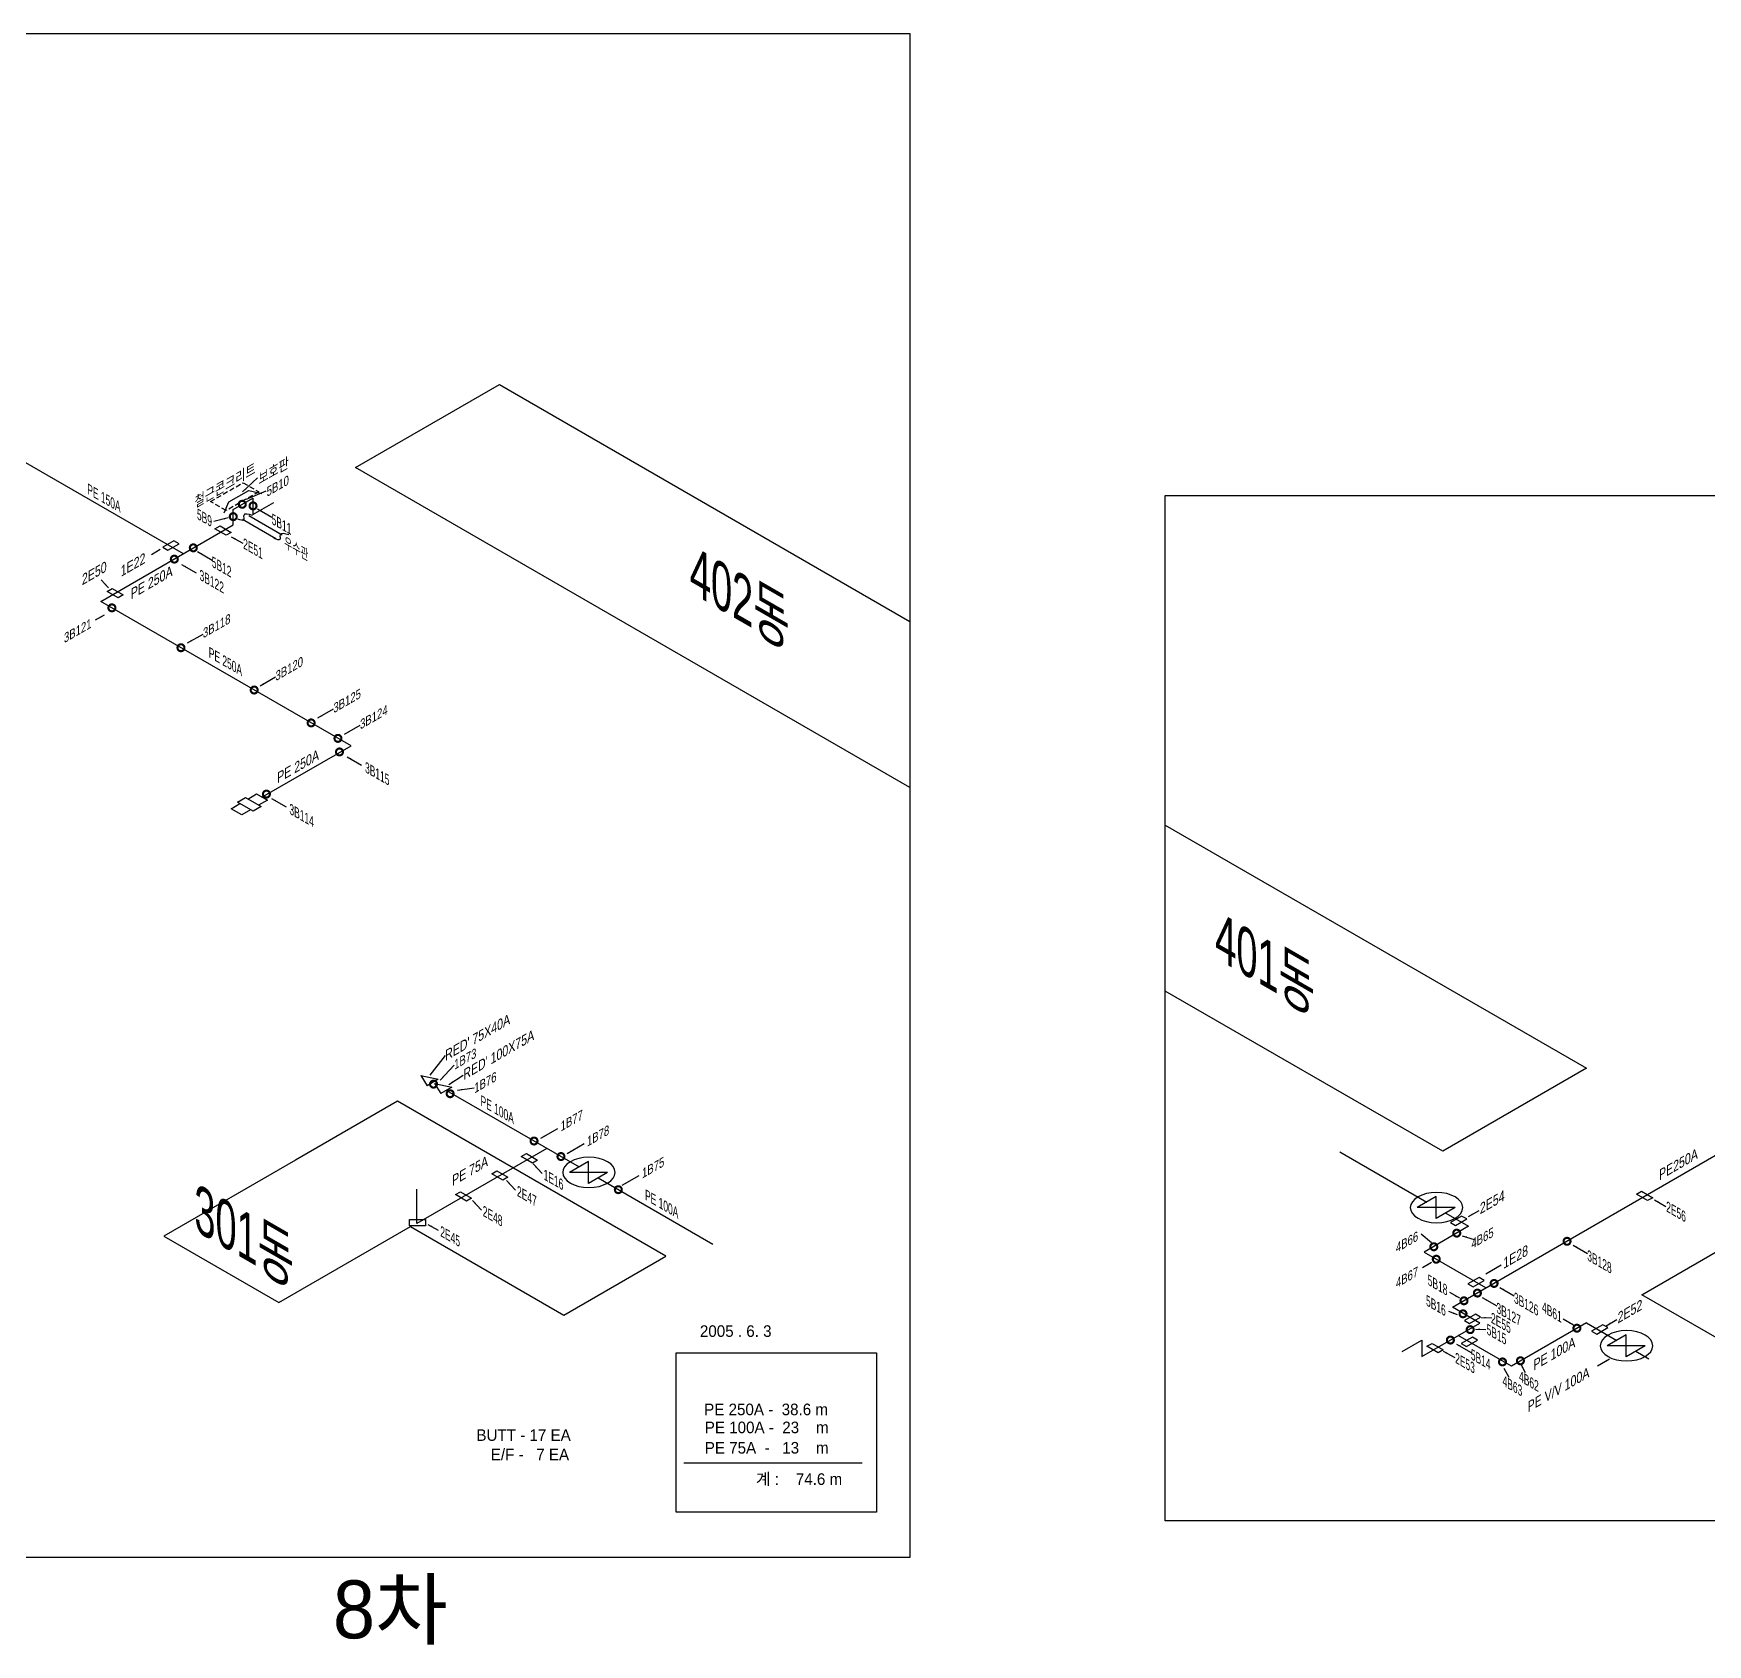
# Model space of a CAD drawing. Extents: x 207357 to 2790028, y 575219 to 1181204.
# Drawn here: x 1411058 to 1626401, y 642930 to 850183 of the extents above; entities that cross this region are included whole.
import ezdxf

# ---------------------------------------------------------------- set-up
doc = ezdxf.new("R2010")
doc.units = 0
doc.header["$LTSCALE"] = 100
doc.linetypes.add('HIDDEN', pattern=[9.525, 6.35, -3.175])
doc.layers.get('0').update_dxf_attribs({"linetype": 'CONTINUOUS'})
for name, color, linetype in [('2차ABF', 4, 'CONTINUOUS'), ('ABF', 4, 'CONTINUOUS'), ('EF', 6, 'CONTINUOUS'), ('GAS', 1, 'CONTINUOUS'), ('GTEXT', 2, 'CONTINUOUS'), ('지시선', 50, 'CONTINUOUS')]:
    doc.layers.add(name, color=color, linetype=linetype)
doc.styles.get("Standard").update_dxf_attribs({"font": 'Dotum.ttf'})
doc.dimstyles.get("Standard").update_dxf_attribs({"dimtxt": 0.18, "dimasz": 0.18, "dimexe": 0.18, "dimexo": 0.0625, "dimgap": 0.09, "dimtad": 0, "dimtih": 1, "dimtoh": 1, "dimdec": 4, "dimzin": 0, "dimdsep": 46, "dimtxsty": 'Standard', "dimcen": 0.09, "dimadec": 0, "dimazin": 0, "dimtfac": 1, "dimtdec": 4, "dimtofl": 0, "dimtmove": 0, "dimatfit": 3, "dimfxl": 0, "dimtolj": 1, "dimtzin": 0, "dimarcsym": 0})

# ---------------------------------------------------------------- blocks, each defined once
blk = doc.blocks.new('E')
at = {"layer": 'EF'}
for p, q in [((266, 588), (-1165, -238)), ((-508, -618), (924, 208)), ((924, 208), (266, 588)), ((-1165, -238), (-508, -618))]:
    blk.add_line(p, q, dxfattribs=at)

msp = doc.modelspace()

# ---------------------------------------------------------------- linework, layer by layer
for p, q in [((1452490, 794343), (1470998, 805028)), ((1470998, 805028), (1523782, 774553)), ((1523782, 753182), (1452490, 794343)), ((1556655, 748350), (1610839, 717067)), ((1592332, 706382), (1556655, 726980)), ((1610839, 717067), (1592332, 706382)), ((1457880, 712824), (1444753, 705245)), ((1492390, 692899), (1457880, 712824)), ((1444753, 705245), (1427827, 695473)), ((1617950, 687921), (1636457, 698606)), ((1442633, 686925), (1459559, 696697)), ((1459559, 696697), (1479263, 685321)), ((1427827, 695473), (1442633, 686925)), ((1479263, 685321), (1492390, 692899)), ((1668329, 658834), (1617950, 687921))]:
    msp.add_line(p, q)
at = {"layer": 'ABF', "const_width": 271}
for points in [[(1436310, 788027, -1), (1437202, 788027, -1)], [(1437471, 789617, -1), (1438362, 789617, -1)], [(1438856, 789407, -1), (1439748, 789407, -1)], [(1431175, 784012, -1), (1432066, 784012, -1)], [(1428730, 782560, -1), (1429622, 782560, -1)], [(1420697, 776292, -1), (1421589, 776292, -1)], [(1429583, 771162, -1), (1430474, 771162, -1)], [(1439004, 765723, -1), (1439895, 765723, -1)], [(1446332, 761492, -1), (1447224, 761492, -1)], [(1449779, 759502, -1), (1450670, 759502, -1)], [(1449973, 757755, -1), (1450865, 757755, -1)], [(1440580, 752332, -1), (1441471, 752332, -1)], [(1462072, 715021, -1), (1462963, 715021, -1)], [(1464211, 713786, -1), (1465102, 713786, -1)], [(1475002, 707704, -1), (1475893, 707704, -1)], [(1478466, 705704, -1), (1479357, 705704, -1)], [(1485845, 701444, -1), (1486736, 701444, -1)], [(1593702, 695853, -1), (1594593, 695853, -1)], [(1590748, 694098, -1), (1591640, 694098, -1)], [(1607887, 694803, -1), (1608778, 694803, -1)], [(1591060, 692498, -1), (1591951, 692498, -1)], [(1598499, 689383, -1), (1599391, 689383, -1)], [(1594628, 687148, -1), (1595520, 687148, -1)], [(1596352, 688143, -1), (1597243, 688143, -1)], [(1594507, 685478, -1), (1595398, 685478, -1)], [(1592879, 682098, -1), (1593770, 682098, -1)], [(1595425, 683438, -1), (1596316, 683438, -1)], [(1609152, 683624, -1), (1610043, 683624, -1)], [(1599582, 679288, -1), (1600473, 679288, -1)], [(1601890, 679432, -1), (1602782, 679432, -1)]]:
    msp.add_lwpolyline(points, format="xyb", close=True, dxfattribs=at)
at = {"layer": 'EF'}
msp.add_lwpolyline([(1459448, 697609), (1461489, 697609), (1461489, 696799), (1459448, 696799)], close=True, dxfattribs=at)
at = {"layer": 'GAS'}
for p, q in [((1430341, 783252), (1395650, 803281)), ((1436753, 788950), (1439274, 790405)), ((1439274, 790405), (1439274, 788295)), ((1436753, 786954), (1436753, 788950)), ((1439274, 788295), (1441993, 789865)), ((1419739, 777131), (1436753, 786954)), ((1451904, 758560), (1419739, 777131)), ((1440453, 751949), (1451904, 758560)), ((1464177, 714219), (1481244, 704365)), ((1593605, 686308), (1641835, 714210)), ((1477107, 706754), (1460356, 697083)), ((1579104, 706297), (1590282, 699843)), ((1483690, 702953), (1498430, 694443)), ((1460356, 697083), (1460356, 701517)), ((1592728, 698431), (1595671, 696731)), ((1595671, 696731), (1589941, 693423)), ((1589941, 693423), (1597839, 688864)), ((1597103, 684288), (1593605, 686308)), ((1589656, 679988), (1597103, 684288)), ((1601184, 678727), (1594328, 682686)), ((1610841, 684303), (1601184, 678727)), ((1610841, 684303), (1614724, 682061)), ((1587136, 680643), (1589656, 682098)), ((1589656, 682098), (1589656, 679988)), ((1617170, 680649), (1618869, 679668))]:
    msp.add_line(p, q, dxfattribs=at)
at = {"layer": 'GTEXT', "linetype": 'HIDDEN'}
for p, q in [((1433826, 789970), (1438018, 792390)), ((1440036, 791225), (1435844, 788805)), ((1438018, 792390), (1440036, 791225)), ((1435844, 788805), (1433826, 789970))]:
    msp.add_line(p, q, dxfattribs=at)
at = {"layer": 'GTEXT'}
for p, q in [((1436182, 789940), (1438771, 791395)), ((1438771, 791395), (1440451, 790985)), ((1435593, 788530), (1436182, 789940)), ((1438771, 788165), (1443049, 785695)), ((1437957, 787695), (1442235, 785225)), ((1437291, 751281), (1438326, 751878)), ((1438326, 751878), (1440333, 750719)), ((1438631, 751702), (1439755, 752352)), ((1439755, 752352), (1441150, 751546)), ((1441150, 751546), (1440025, 750897)), ((1436471, 750456), (1437595, 751105)), ((1437866, 749650), (1436471, 750456)), ((1439298, 750122), (1437291, 751281)), ((1438990, 750299), (1437866, 749650)), ((1440333, 750719), (1439298, 750122)), ((1460869, 716128), (1461710, 714824)), ((1460869, 716128), (1463128, 715643)), ((1463128, 715643), (1461710, 714824)), ((1462627, 715113), (1464886, 714628)), ((1462627, 715113), (1463468, 713809)), ((1464886, 714628), (1463468, 713809)), ((1482467, 705071), (1480020, 703659)), ((1482467, 702247), (1482467, 705071)), ((1484913, 703659), (1480020, 703659)), ((1484913, 703659), (1482467, 702247)), ((1591505, 700549), (1589059, 699137)), ((1591505, 697725), (1591505, 700549)), ((1593951, 699137), (1589059, 699137)), ((1593951, 699137), (1591505, 697725)), ((1615947, 682767), (1613501, 681355)), ((1615947, 679943), (1615947, 682767)), ((1618393, 681355), (1613501, 681355)), ((1618393, 681355), (1615947, 679943)), ((1494719, 666283), (1517659, 666283))]:
    msp.add_line(p, q, dxfattribs=at)
for points in [[(1523782, 850183), (1523782, 654110), (1391888, 654110), (1391888, 850183)], [(1752729, 658834), (1556655, 658834), (1556655, 790729), (1752729, 790729)], [(1493719, 680443), (1519500, 680443), (1519500, 659938), (1493719, 659938)]]:
    msp.add_lwpolyline(points, close=True, dxfattribs=at)
at = {"layer": 'GTEXT', "ltscale": 0.6, "extrusion": (0, 0, -1)}
for centre in [(1482508, 703664), (1591546, 699142), (1615988, 681360)]:
    msp.add_ellipse(centre, major_axis=(-3376, 0), ratio=0.5773503, dxfattribs=at)
at = {"layer": 'GTEXT'}
for points in [[(1439239, 788165), (1438096, 788165), (1438096, 787615), (1437360, 787710)], [(1443915, 785665), (1442772, 785665), (1442772, 785115), (1442036, 785210)]]:
    msp.add_spline(points, degree=3, dxfattribs=at)

# ---------------------------------------------------------------- block references
at = {"layer": 'GAS', "xscale": -1}
for p in [(1435331, 786245), (1421445, 778206), (1474735, 705492), (1470924, 703292), (1466256, 700597), (1618188, 700654), (1591239, 681088)]:
    msp.add_blockref('E', p, dxfattribs=at)
at = {"layer": 'GAS'}
for p in [(1428866, 784330), (1594508, 697469), (1596743, 689559), (1596284, 684854), (1612660, 683489), (1595885, 681874)]:
    msp.add_blockref('E', p, dxfattribs=at)

# ---------------------------------------------------------------- texts
at = {"layer": '2차ABF', "oblique": 30}
for s, p in [('5B10', (1441057, 790546)), ('3B118', (1432859, 772343)), ('3B121', (1414983, 771728)), ('3B120', (1442194, 766833)), ('3B125', (1449642, 762703)), ('3B124', (1453072, 760613)), ('1B73', (1465173, 716840)), ('1B76', (1467763, 713805)), ('1B77', (1478874, 708900)), ('1B78', (1482260, 706945)), ('1B75', (1489344, 702855)), ('4B66', (1586321, 693284)), ('4B65', (1596029, 693789)), ('4B67', (1586321, 688734))]:
    msp.add_text(s, height=1079.9, rotation=30, dxfattribs=at).set_placement(p)
at = {"layer": 'ABF', "oblique": 330, "width": 0.8}
for s, p in [('5B9', (1432085, 787751)), ('5B11', (1441698, 787101)), ('5B12', (1433999, 781596)), ('3B122', (1432423, 779916)), ('3B115', (1453709, 755176)), ('3B114', (1443984, 749811)), ('3B128', (1610933, 692389)), ('5B18', (1590408, 689219)), ('5B16', (1590192, 686584)), ('3B126', (1601502, 686944)), ('3B127', (1599250, 685644)), ('4B61', (1605113, 685739)), ('5B15', (1597986, 682884)), ('5B14', (1595960, 679654)), ('4B63', (1600039, 676259)), ('4B62', (1602160, 676844))]:
    msp.add_text(s, height=1196.2, rotation=330, dxfattribs=at).set_placement(p)
at = {"layer": 'EF', "oblique": 330, "width": 0.8}
for s, p in [('2E51', (1438030, 783960)), ('1E16', (1476686, 702777)), ('2E47', (1473257, 700657)), ('2E56', (1621087, 698658)), ('2E48', (1468857, 698087)), ('2E45', (1463393, 695482)), ('2E55', (1598553, 684348)), ('2E53', (1593937, 679193))]:
    msp.add_text(s, height=1196.2, rotation=330, dxfattribs=at).set_placement(p)
at = {"layer": 'EF', "oblique": 30}
for s, p in [('2E50', (1417292, 779171)), ('1E22', (1422280, 780251)), ('2E54', (1597119, 698254)), ('1E28', (1600137, 691223)), ('2E52', (1614838, 684204))]:
    msp.add_text(s, height=1199.9, rotation=30, dxfattribs=at).set_placement(p)
at = {"layer": 'GTEXT', "oblique": 30}
for s, height, p in [('철근콘크리트', 1199.9, (1431794, 789125)), ('보호판', 1199.9, (1439978, 792110)), ('PE 250A', 1199.9, (1423584, 777355)), ('PE 250A', 1199.9, (1442411, 753695)), ("RED' 75X40A", 1199.89, (1464018, 717971)), ("RED' 100X75A", 1199.89, (1466357, 715501)), ('PE250A', 1199.9, (1620164, 702600)), ('PE 75A', 1199.9, (1464910, 701866)), ('PE 100A', 1199.9, (1604024, 678140)), ('PE V/V 100A', 1199.89, (1603266, 672767))]:
    msp.add_text(s, height=height, rotation=30, dxfattribs=at).set_placement(p)
at = {"layer": 'GTEXT', "oblique": 330, "width": 0.8}
for s, height, p in [('PE 150A', 1196.2, (1417981, 790976)), ('우수관', 1196.2, (1443309, 784121)), ('402동', 5382.9, (1495500, 778314)), ('PE 250A', 1196.2, (1433610, 769943)), ('401동', 5382.9, (1563079, 731254)), ('PE 100A', 1196.2, (1468573, 712291)), ('301동', 5382.9, (1431759, 696222)), ('PE 100A', 1196.2, (1489730, 700166))]:
    msp.add_text(s, height=height, rotation=330, dxfattribs=at).set_placement(p)
at = {"layer": '지시선'}
for s, height, p in [('2005 . 6. 3', 1490.66, (1496786, 682505)), ('PE 250A -  38.6 m', 1490.66, (1497331, 672430)), ('BUTT - 17 EA', 1490.66, (1468035, 669127)), ('PE 100A -  23    m', 1490.66, (1497409, 670115)), ('E/F -   7 EA', 1490.66, (1469880, 666632)), ('PE 75A  -   13    m', 1490.66, (1497409, 667495)), ('계 :    74.6 m', 1490.66, (1504001, 663465)), ('8차', 7453.3, (1449576, 643723))]:
    msp.add_text(s, height=height, dxfattribs=at).set_placement(p)

# ---------------------------------------------------------------- leaders
at = {"layer": 'GAS', "color": 2}
for points in [[(1437949, 791200), (1439888, 793030)], [(1438477, 790285), (1441006, 791355)], [(1439867, 789030), (1441737, 787950)], [(1436104, 787875), (1434268, 787415)], [(1436507, 785450), (1437979, 784600)], [(1427373, 783792), (1426230, 783132)], [(1430115, 781880), (1431986, 780800)], [(1432168, 783525), (1434038, 782445)], [(1420697, 778870), (1419779, 779880)], [(1420133, 775352), (1418990, 774692)], [(1430866, 771773), (1432866, 772928)], [(1440201, 766263), (1442202, 767418)], [(1447649, 762133), (1449650, 763288)], [(1451079, 760043), (1453079, 761198)], [(1451402, 757140), (1453273, 756060)], [(1441677, 751775), (1443547, 750695)], [(1462085, 716185), (1464077, 718705)], [(1463375, 715530), (1465159, 717460)], [(1464501, 714990), (1466346, 716185)], [(1465618, 714235), (1467766, 714555)], [(1476322, 708055), (1478513, 709320)], [(1479708, 706100), (1481899, 707365)], [(1475345, 704752), (1476513, 703505)], [(1471916, 702632), (1473083, 701385)], [(1486792, 702010), (1488983, 703275)], [(1467516, 700062), (1468684, 698815)], [(1619564, 700148), (1621036, 699298)], [(1595649, 697998), (1597008, 698783)], [(1461800, 696972), (1463124, 696245)], [(1590903, 694608), (1589586, 695718)], [(1594852, 695518), (1596367, 695013)], [(1609102, 694318), (1610973, 693238)], [(1590879, 692059), (1589735, 691399)], [(1597867, 690601), (1599867, 691756)], [(1594523, 687468), (1593258, 688198)], [(1597419, 687573), (1599290, 686493)], [(1599671, 688873), (1601542, 687793)], [(1594246, 685348), (1593128, 685773)], [(1597281, 684983), (1598636, 684963)], [(1596536, 683483), (1597892, 683463)], [(1609176, 684018), (1607851, 684783)], [(1613367, 683948), (1614727, 684733)], [(1592414, 680683), (1593886, 679833)], [(1594129, 681583), (1595999, 680503)], [(1600204, 678498), (1600836, 677323)], [(1602326, 679083), (1602958, 677908)], [(1613808, 679640), (1612266, 678750)]]:
    msp.add_leader(points, dimstyle='Standard', override={"dimtxt": 2.5, "dimasz": 600, "dimexe": 1.25, "dimexo": 0.625, "dimgap": 0.625, "dimtad": 1, "dimtih": 0, "dimtoh": 0, "dimzin": 8, "dimcen": 2.5, "dimclrd": 2, "dimclre": 2, "dimtofl": 1}, dxfattribs=at)

doc.saveas('drawing.dxf')
